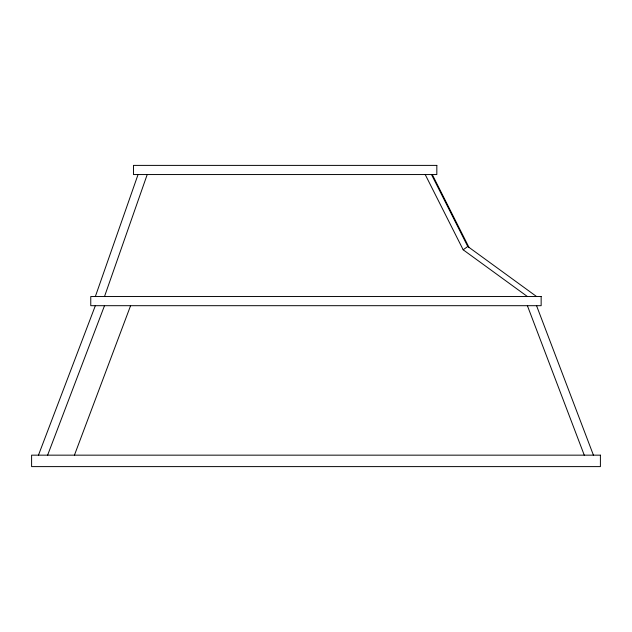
<?xml version="1.0" encoding="UTF-8"?>
<svg xmlns="http://www.w3.org/2000/svg" width="632" height="632" viewBox="0 0 632 632"><rect width="100%" height="100%" fill="white"/><g stroke="black" fill="none" stroke-linecap="round" stroke-linejoin="round"><path stroke-width="0.95" d="M95.345 296.534L138.053 174.55M104.501 296.534L147.209 174.55M74.434 455.159L130.595 305.69M38.465 455.159L95.345 305.69M47.621 455.159L104.501 305.69M425.218 174.55L463.177 249.798L467.775 246.48L536.568 296.534M463.177 249.798L527.412 296.534M432.256 174.55L468.983 247.357M431.49 174.55L467.775 246.48M536.552 305.69L593.424 455.159M527.396 305.69L584.268 455.159M436.831 165.394L133.47 165.394L133.47 174.55L436.831 174.55L436.831 165.394M541.15 296.534L90.763 296.534L90.763 305.69L541.15 305.69L541.15 296.534M600.4 455.159L31.6 455.159L31.6 466.606L600.4 466.606L600.4 455.159"/></g></svg>
